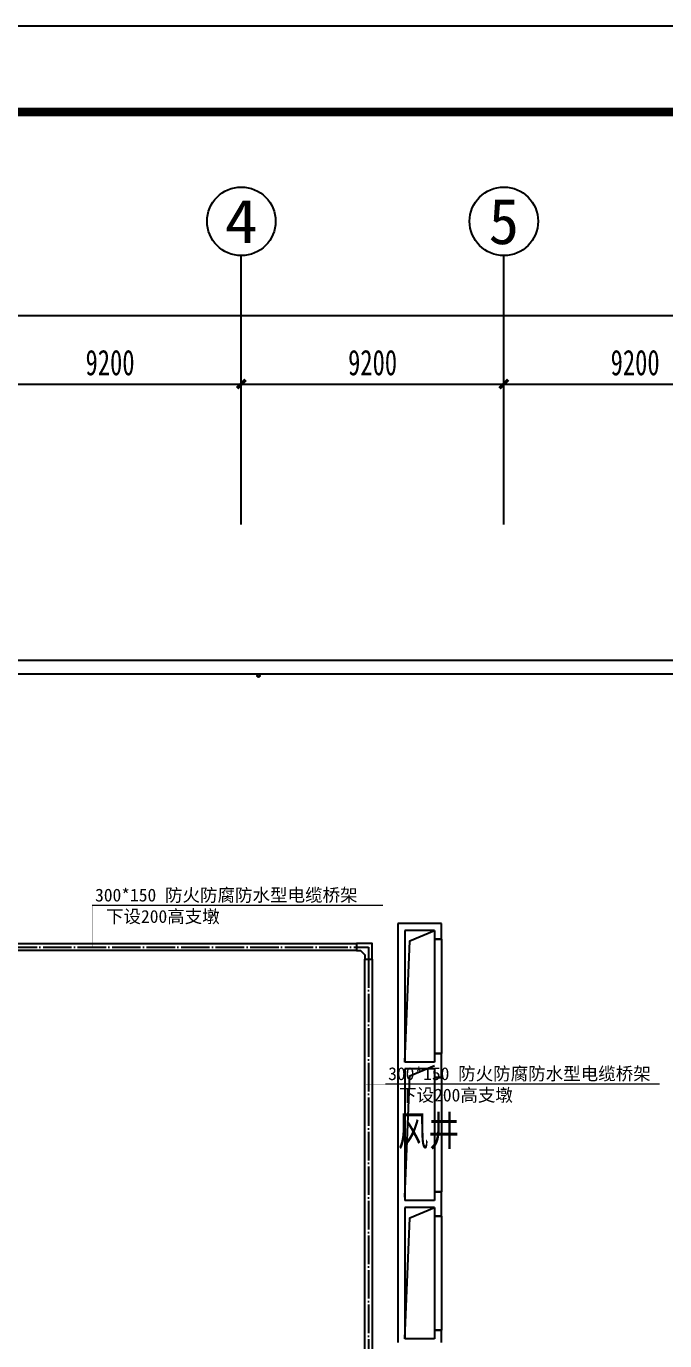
# Model space of a CAD drawing. Header units: millimetres. Extents: x -633009578 to 5705885, y -633235091 to 2571734.
# Drawn here: x 2802841 to 2825213, y 1762923 to 1808964 of the extents above; entities that cross this region are included whole.
import ezdxf
from ezdxf.enums import TextEntityAlignment as Align

# ---------------------------------------------------------------- set-up
doc = ezdxf.new("R2010")
doc.units = ezdxf.units.MM
doc.header["$LTSCALE"] = 1000
doc.header["$MEASUREMENT"] = 0
doc.linetypes.add('DASH', pattern=[0.35, 0.25, -0.1])
doc.linetypes.add('DOTE', pattern=[2.42, 2, -0.2, 0.02, -0.2])
doc.layers.get('0').update_dxf_attribs({"color": 9})
for name, color, linetype in [('3T_WOOD', 21, 'Continuous'), ('A-OTHER(其它)', 192, 'Continuous'), ('A-ROOF(屋顶)', 11, 'Continuous'), ('A-ST(雨水管)', 161, 'Continuous'), ('A-TEXT(房间)', 243, 'Continuous'), ('A-WALL(墙)', 255, 'Continuous'), ('A-WINDOW（窗）', 4, 'Continuous'), ('AXIS_TEXT', 7, 'Continuous'), ('C-AXIS(轴号)', 3, 'Continuous'), ('电-桥架', 4, 'Continuous'), ('设备-箱柜', 3, 'Continuous'), ('院图签、封面151013$0$PUB_TITLE', 153, 'Continuous'), ('院图签、封面151013$0$图签文字', 4, 'Continuous')]:
    doc.layers.add(name, color=color, linetype=linetype)
doc.styles.add('_TCH', font='simhei.ttf', dxfattribs={"width": 0.75, "bigfont": 'hztxt.shx'})
doc.styles.add('_TCH_AXIS', font='simhei.ttf', dxfattribs={"bigfont": 'GBCBIG'})
doc.styles.add('_TCH_DIM_T3', font='simhei.ttf', dxfattribs={"width": 0.707, "bigfont": 'GBCBIG'})
doc.styles.add('COMPLEX', font='simhei.ttf')
doc.styles.add('ELEC-DIM', font='simhei.ttf')
doc.styles.add('院图签、封面151013$0$-宋体', font='simhei.ttf', dxfattribs={"width": 0.8})
doc.dimstyles.new('_TCH_ARCH&&300', dxfattribs={"dimtxt": 892.5, "dimasz": 300, "dimexe": 750, "dimexo": 900, "dimgap": 300, "dimtad": 1, "dimdec": 0, "dimzin": 0, "dimdsep": 46, "dimtxsty": '_TCH_DIM_T3', "dimblk": 'ARCHTICK', "dimcen": 0.09, "dimclrt": 7, "dimazin": 2, "dimtfac": 1, "dimtdec": 0, "dimtix": 1, "dimtmove": 2, "dimatfit": 3, "dimfxl": 1, "dimtolj": 1, "dimtzin": 0, "dimarcsym": 0})

# ---------------------------------------------------------------- blocks, each defined once
blk = doc.blocks.new('_ArchTick')
at = {"color": 0, "linetype": 'ByBlock', "const_width": 0.4}
blk.add_lwpolyline([(-0.5, -0.5), (0.5, 0.5)], dxfattribs=at)
blk = doc.blocks.new('*D438')
at = {"layer": 'C-AXIS(轴号)', "color": 0, "lineweight": -2, "transparency": 16777216}
for p, q in [((-113900, 141000), (-113900, 145769)), ((-104700, 141000), (-104700, 145769)), ((-113900, 145019), (-104700, 145019))]:
    blk.add_line(p, q, dxfattribs=at)
at = {"layer": 'Defpoints', "color": 0, "transparency": 16777216}
for p in [(-104700, 145019), (-113900, 140100), (-104700, 140100)]:
    blk.add_point(p, dxfattribs=at)
at = {"layer": 'C-AXIS(轴号)', "color": 0, "linetype": 'ByBlock', "lineweight": -2, "transparency": 16777216, "xscale": 300, "yscale": 300, "zscale": 300, "rotation": 180}
blk.add_blockref('_ArchTick', (-113900, 145019), dxfattribs=at)
at = {"layer": 'C-AXIS(轴号)', "color": 0, "linetype": 'ByBlock', "lineweight": -2, "transparency": 16777216, "xscale": 300, "yscale": 300, "zscale": 300}
blk.add_blockref('_ArchTick', (-104700, 145019), dxfattribs=at)
at = {"layer": 'C-AXIS(轴号)', "color": 7, "transparency": 16777216, "insert": (-109300, 145766), "char_height": 892.5, "attachment_point": 5, "style": '_TCH_DIM_T3'}
blk.add_mtext('\\A1;9200', dxfattribs=at)
blk = doc.blocks.new('*D439')
at = {"layer": 'C-AXIS(轴号)', "color": 0, "lineweight": -2, "transparency": 16777216}
for p, q in [((-104700, 141000), (-104700, 145769)), ((-95500, 141000), (-95500, 145769)), ((-104700, 145019), (-95500, 145019))]:
    blk.add_line(p, q, dxfattribs=at)
at = {"layer": 'Defpoints', "color": 0, "transparency": 16777216}
for p in [(-95500, 145019), (-104700, 140100), (-95500, 140100)]:
    blk.add_point(p, dxfattribs=at)
at = {"layer": 'C-AXIS(轴号)', "color": 0, "linetype": 'ByBlock', "lineweight": -2, "transparency": 16777216, "xscale": 300, "yscale": 300, "zscale": 300, "rotation": 180}
blk.add_blockref('_ArchTick', (-104700, 145019), dxfattribs=at)
at = {"layer": 'C-AXIS(轴号)', "color": 0, "linetype": 'ByBlock', "lineweight": -2, "transparency": 16777216, "xscale": 300, "yscale": 300, "zscale": 300}
blk.add_blockref('_ArchTick', (-95500, 145019), dxfattribs=at)
at = {"layer": 'C-AXIS(轴号)', "color": 7, "transparency": 16777216, "insert": (-100100, 145766), "char_height": 892.5, "attachment_point": 5, "style": '_TCH_DIM_T3'}
blk.add_mtext('\\A1;9200', dxfattribs=at)
blk = doc.blocks.new('*D440')
at = {"layer": 'C-AXIS(轴号)', "color": 0, "lineweight": -2, "transparency": 16777216}
for p, q in [((-95500, 141000), (-95500, 145769)), ((-86300, 141000), (-86300, 145769)), ((-95500, 145019), (-86300, 145019))]:
    blk.add_line(p, q, dxfattribs=at)
at = {"layer": 'Defpoints', "color": 0, "transparency": 16777216}
for p in [(-86300, 145019), (-95500, 140100), (-86300, 140100)]:
    blk.add_point(p, dxfattribs=at)
at = {"layer": 'C-AXIS(轴号)', "color": 0, "linetype": 'ByBlock', "lineweight": -2, "transparency": 16777216, "xscale": 300, "yscale": 300, "zscale": 300, "rotation": 180}
blk.add_blockref('_ArchTick', (-95500, 145019), dxfattribs=at)
at = {"layer": 'C-AXIS(轴号)', "color": 0, "linetype": 'ByBlock', "lineweight": -2, "transparency": 16777216, "xscale": 300, "yscale": 300, "zscale": 300}
blk.add_blockref('_ArchTick', (-86300, 145019), dxfattribs=at)
at = {"layer": 'C-AXIS(轴号)', "color": 7, "transparency": 16777216, "insert": (-90900, 145766), "char_height": 892.5, "attachment_point": 5, "style": '_TCH_DIM_T3'}
blk.add_mtext('\\A1;9200', dxfattribs=at)
blk = doc.blocks.new('*D452')
at = {"layer": 'C-AXIS(轴号)', "color": 0, "lineweight": -2, "transparency": 16777216}
for p, q in [((-133540, 141000), (-133540, 148169)), ((740, 141000), (740, 148169)), ((-133540, 147419), (740, 147419))]:
    blk.add_line(p, q, dxfattribs=at)
at = {"layer": 'Defpoints', "color": 0, "transparency": 16777216}
for p in [(740, 147419), (-133540, 140100), (740, 140100)]:
    blk.add_point(p, dxfattribs=at)
at = {"layer": 'C-AXIS(轴号)', "color": 0, "linetype": 'ByBlock', "lineweight": -2, "transparency": 16777216, "xscale": 300, "yscale": 300, "zscale": 300, "rotation": 180}
blk.add_blockref('_ArchTick', (-133540, 147419), dxfattribs=at)
at = {"layer": 'C-AXIS(轴号)', "color": 0, "linetype": 'ByBlock', "lineweight": -2, "transparency": 16777216, "xscale": 300, "yscale": 300, "zscale": 300}
blk.add_blockref('_ArchTick', (740, 147419), dxfattribs=at)
at = {"layer": 'C-AXIS(轴号)', "color": 7, "transparency": 16777216, "insert": (-66400, 148166), "char_height": 892.5, "attachment_point": 5, "style": '_TCH_DIM_T3'}
blk.add_mtext('\\A1;134280', dxfattribs=at)
blk = doc.blocks.new('_AXISO')
blk.add_circle((0, 0), 0.5)
at = {"layer": 'AXIS_TEXT', "style": 'COMPLEX', "width": 1.041667}
blk.add_attdef('A', text='', height=0.56, dxfattribs=at).set_placement((-0.25, -0.28), (0.25, -0.28), align=Align.FIT)
blk = doc.blocks.new('建筑图框_A1')
at = {"layer": '院图签、封面151013$0$PUB_TITLE'}
blk.add_lwpolyline([(0, 0), (84100, 0), (84100, 59400), (0, 59400)], close=True, dxfattribs=at)
at = {"layer": '院图签、封面151013$0$PUB_TITLE', "const_width": 100}
blk.add_lwpolyline([(2500, 1000), (83100, 1000), (83100, 58400), (2500, 58400)], close=True, dxfattribs=at)
at = {"layer": '院图签、封面151013$0$图签文字', "color": 6, "style": '院图签、封面151013$0$-宋体'}
for tag, height, width, p in [('工程主持人', 400, 0.8, (79991, 29506)), ('审定', 400, 0.8, (79991, 28706)), ('审核', 400, 0.8, (79991, 27906)), ('专业负责人', 400, 0.8, (79991, 27106)), ('校对', 400, 0.8, (79991, 26306)), ('设计', 400, 0.8, (79991, 25506)), ('方案设计人', 400, 0.8, (79991, 24707)), ('工程编号', 300, 0.7, (81000, 8700)), ('版次', 300, 0.7, (78738, 3006)), ('日期', 300, 0.7, (82038, 3000)), ('图号', 200, 0.7, (82538, 2400)), ('比例', 300, 0.7, (78738, 2200)), ('图号_X施', 300, 0.7, (81538, 2200)), ('图号_总数', 200, 0.7, (82538, 2000))]:
    blk.add_attdef(tag, text='', height=height, dxfattribs=dict(at, width=width)).set_placement(p, align=Align.MIDDLE_CENTER)
at = {"layer": '院图签、封面151013$0$图签文字', "color": 6, "style": '院图签、封面151013$0$-宋体', "width": 0.7}
for tag, p in [('建设单位_001', (80936, 7446)), ('工程名称_001', (80934, 6045)), ('图名_001', (79743, 4060))]:
    blk.add_attdef(tag, p, '', height=300, dxfattribs=at)
blk = doc.blocks.new('G$C91E54488')
at = {"layer": 'A-OTHER(其它)'}
for points in [[(-98975, 121270), (-98798, 125514.9), (-97925, 125880)], [(-98975, 116540), (-98798, 120784.9), (-97925, 121150)], [(-98975, 111570), (-98798, 115814.9), (-97925, 116180)]]:
    blk.add_lwpolyline(points, dxfattribs=at)
at = {"layer": 'A-ROOF(屋顶)'}
for points in [[(-66500, 135340), (-113650, 135340)], [(-66500, 134860), (-113650, 134860)]]:
    blk.add_lwpolyline(points, dxfattribs=at)
at = {"layer": 'A-ST(雨水管)'}
for points in [[(-104100, 134860, -1), (-104100, 134760, -1)], [(-104100, 134860, 1), (-104100, 134760, 1)]]:
    blk.add_lwpolyline(points, format="xyb", close=True, dxfattribs=at)
at = {"layer": 'A-WALL(墙)'}
for p, q in [((-97685, 126120), (-99215, 126120)), ((-99215, 126120), (-99215, 121150)), ((-97925, 125880), (-98975, 125880)), ((-98975, 125880), (-98975, 121270)), ((-97925, 125880), (-97925, 125575)), ((-97685, 125575), (-97685, 126120)), ((-97925, 125575), (-97685, 125575)), ((-97685, 121575), (-97925, 121575)), ((-97925, 121575), (-97925, 121270)), ((-97685, 121150), (-97685, 121575)), ((-99215, 121150), (-99215, 116300)), ((-97925, 121270), (-98975, 121270)), ((-97685, 120725), (-97685, 121150)), ((-98975, 121030), (-98975, 116420)), ((-97925, 121030), (-98975, 121030)), ((-97925, 121030), (-97925, 120725)), ((-97925, 120725), (-97685, 120725)), ((-97685, 116725), (-97925, 116725)), ((-97925, 116725), (-97925, 116420)), ((-97685, 116300), (-97685, 116725)), ((-99215, 116300), (-99215, 111450)), ((-97925, 116420), (-98975, 116420)), ((-98975, 116180), (-98975, 111570)), ((-97925, 116180), (-98975, 116180)), ((-97925, 116180), (-97925, 115875)), ((-97685, 115875), (-97685, 116300)), ((-97925, 115875), (-97685, 115875)), ((-97925, 111570), (-98975, 111570)), ((-97685, 111875), (-97925, 111875)), ((-97925, 111875), (-97925, 111570)), ((-97685, 111450), (-97685, 111875))]:
    blk.add_line(p, q, dxfattribs=at)
at = {"layer": 'A-WINDOW（窗）', "linetype": 'DASH'}
for p, q in [((-97685, 125575), (-97925, 125575)), ((-97925, 121575), (-97685, 121575)), ((-97685, 120725), (-97925, 120725)), ((-97925, 116725), (-97685, 116725)), ((-97685, 115875), (-97925, 115875)), ((-97925, 111875), (-97685, 111875))]:
    blk.add_line(p, q, dxfattribs=at)
at = {"layer": 'A-WINDOW（窗）'}
for p, q in [((-97925, 125575), (-97925, 121575)), ((-97685, 125575), (-97685, 121575)), ((-97925, 120725), (-97925, 116725)), ((-97685, 120725), (-97685, 116725)), ((-97925, 115875), (-97925, 111875)), ((-97685, 115875), (-97685, 111875))]:
    blk.add_line(p, q, dxfattribs=at)
at = {"layer": 'C-AXIS(轴号)'}
for p, q in [((-104700, 140100), (-104700, 149519.5)), ((-95500, 140100), (-95500, 149519.5))]:
    blk.add_line(p, q, dxfattribs=at)
ref = blk.add_blockref('_AXISO', (-104700, 150719.5), dxfattribs=dict(at, xscale=2400, yscale=2400, zscale=2400))
ref.add_attrib('A', '4', dxfattribs={"layer": 'AXIS_TEXT', "height": 1527.2, "style": '_TCH_AXIS'}).set_placement((-105281.8, 149955.9), (-104118.2, 149955.9), align=Align.FIT)
ref = blk.add_blockref('_AXISO', (-95500, 150719.5), dxfattribs=dict(at, xscale=2400, yscale=2400, zscale=2400))
ref.add_attrib('A', '5', dxfattribs={"layer": 'AXIS_TEXT', "height": 1597.5, "style": '_TCH_AXIS'}).set_placement((-96032.5, 149920.7), (-94967.5, 149920.7), align=Align.FIT)
at = {"layer": 'A-TEXT(房间)', "style": '_TCH', "width": 0.75}
blk.add_text('风井', height=1050, dxfattribs=at).set_placement((-99215, 118335.5))
at = {"layer": 'C-AXIS(轴号)'}
for p1, p2, distance, picture, middle in [((-133540, 140100), (740, 140100), 7319.5, '*D452', (-66400, 148165.7)), ((-113900, 140100), (-104700, 140100), 4919.5, '*D438', (-109300, 145765.7)), ((-104700, 140100), (-95500, 140100), 4919.5, '*D439', (-100100, 145765.7)), ((-95500, 140100), (-86300, 140100), 4919.5, '*D440', (-90900, 145765.7))]:
    dim = blk.add_aligned_dim(p1=p1, p2=p2, distance=distance, dimstyle='_TCH_ARCH&&300', dxfattribs=at)
    dim.commit()
    dim.dimension.update_dxf_attribs({"geometry": picture, "text_midpoint": middle})

msp = doc.modelspace()

# ---------------------------------------------------------------- linework, layer by layer
at = {"layer": '电-桥架', "color": 5, "linetype": 'DOTE', "ltscale": 0.5}
for p, q in [((2791327, 1776712.5), (2814408, 1776712.5)), ((2814408, 1776712.5), (2814833, 1776712.5)), ((2814833, 1776712.5), (2814833, 1776287.5)), ((2814833, 1776287.5), (2814833, 1661035))]:
    msp.add_line(p, q, dxfattribs=at)
at = {"layer": '电-桥架', "ltscale": 0.5}
for points in [[(2814408, 1776587.5), (2791327, 1776587.5), (2791327, 1776837.5), (2814408, 1776837.5)], [(2814408, 1776587.5), (2814558, 1776587.5), (2814708, 1776437.5), (2814708, 1776287.5), (2814958, 1776287.5), (2814958, 1776837.5), (2814408, 1776837.5)], [(2814708, 1661035), (2814708, 1776287.5), (2814958, 1776287.5), (2814958, 1661035)]]:
    msp.add_lwpolyline(points, close=True, dxfattribs=at)
at = {"layer": '设备-箱柜', "color": 6}
for points in [[(2805151.3, 1776690, 15, 15, 0), (2805151.3, 1778169.9, 15, 15, 0), (2805151.3, 1778169.9, 45, 45, 0), (2815346.5, 1778169.9, 45, 45, 0)], [(2814747.6, 1771913.6, 15, 15, 0), (2815422.2, 1771913.6, 15, 15, 0), (2815422.2, 1771913.6, 45, 45, 0), (2825038.3, 1771913.6, 45, 45, 0)]]:
    msp.add_lwpolyline(points, format="xyseb", dxfattribs=at)

# ---------------------------------------------------------------- block references
at = {"layer": '3T_WOOD'}
msp.add_blockref('G$C91E54488', (2915076, 1651413.5), dxfattribs=at)
at = {"layer": '设备-箱柜', "xscale": 3, "yscale": 3}
msp.add_blockref('建筑图框_A1', (2725055.4, 1630763.7, 0), dxfattribs=at)

# ---------------------------------------------------------------- texts
at = {"layer": '设备-箱柜', "color": 6, "style": 'ELEC-DIM'}
for s, p in [('300*150 防火防腐防水型电缆桥架', (2805251.9, 1778308.2)), ('下设200高支墩', (2805633.5, 1777559.5)), ('300*150 防火防腐防水型电缆桥架', (2815522.7, 1772051.9)), ('下设200高支墩', (2815904.3, 1771303.1))]:
    msp.add_text(s, height=450, dxfattribs=at).set_placement(p)

doc.saveas('drawing.dxf')
